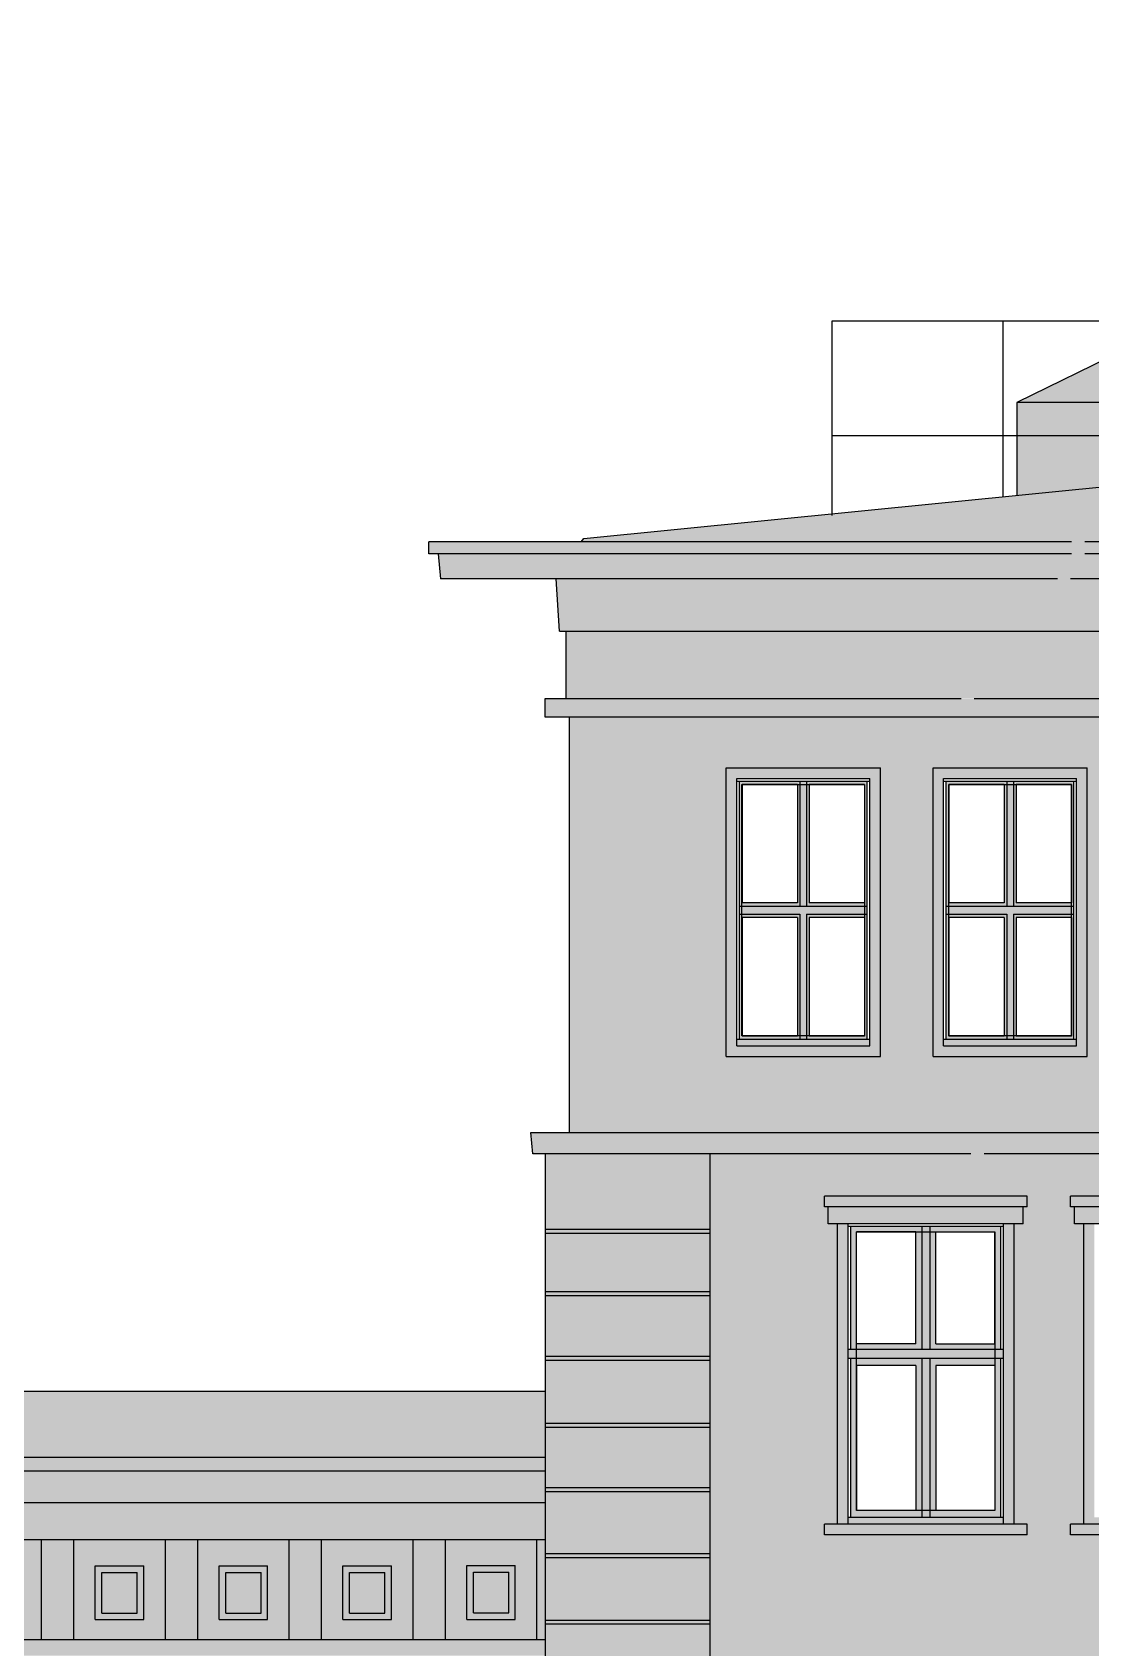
# Model space of a CAD drawing. Header units: metres. Extents: x 11 to 190, y 38 to 70.
# Drawn here: x 112.92 to 120.96, y 57.65 to 69.91 of the extents above; entities that cross this region are included whole.
import ezdxf

# ---------------------------------------------------------------- set-up
doc = ezdxf.new("R2010")
doc.units = ezdxf.units.M
doc.header["$LTSCALE"] = 0.01
doc.header["$XCLIPFRAME"] = 2
doc.linetypes.add('AUSGEZOGEN', pattern=[1000, 1000, 0])
for name, color, linetype in [('A_Fensterrahmen', 1, 'CONTINUOUS'), ('A_Glasbild', 7, 'CONTINUOUS'), ('A_Schraff_Dach', 17, 'CONTINUOUS'), ('A_Schraff_Fassade_OG', 41, 'CONTINUOUS'), ('A_Schraff_Fensterrahmen', 255, 'CONTINUOUS'), ('A_Schraff_Gewaende', 23, 'CONTINUOUS'), ('A_Schraff_Paneel', 14, 'CONTINUOUS'), ('A_Schraff_Sims', 17, 'CONTINUOUS'), ('A_Schraff_Sternwarte', 254, 'CONTINUOUS'), ('A_Schraff_Stuck', 23, 'CONTINUOUS'), ('A_Stuck_am_dach', 2, 'CONTINUOUS'), ('FASSADE', 7, 'AUSGEZOGEN'), ('FASSADE_STRUKTUR', 8, 'AUSGEZOGEN')]:
    doc.layers.add(name, color=color, linetype=linetype)
picture_1 = doc.add_image_def('image1.jpg', size_in_pixel=(60, 84))

msp = doc.modelspace()

# ---------------------------------------------------------------- hatches: boundary and pattern name
at = {"layer": 'A_Schraff_Dach'}
for points in [[(123.445, 66.702), (117.108, 66.07), (117.089, 66.045), (129.785, 66.045), (129.782, 66.05)], [(116.899, 65.764), (129.962, 65.764), (129.926, 65.366), (116.925, 65.366)], [(116.817, 58.747), (110.465, 58.747), (110.38, 58.468), (116.817, 58.468)]]:
    msp.add_hatch(color=256, dxfattribs=at).paths.add_polyline_path(points)
h = msp.add_hatch(color=11, dxfattribs=at)
h.paths.add_polyline_path([(130.842, 65.953), (130.804, 65.764), (116.02, 65.764), (116.003, 65.953)])
h.paths.add_polyline_path([(115.933, 66.045), (130.912, 66.045), (130.912, 65.953), (115.933, 65.953)])
h = msp.add_hatch(color=256, dxfattribs=at)
h.paths.add_polyline_path([(116.817, 59.594), (59.2, 59.594), (55.097, 59.594), (38.192, 59.594), (31.592, 59.092), (55.865, 59.092), (58.525, 59.092), (59.2, 59.092), (116.817, 59.092)])
h.paths.add_polyline_path([(85.073, 60.702), (82.265, 60.704), (82.265, 59.594), (85.073, 59.594)])
h.paths.add_polyline_path([(112.247, 61.37), (111.198, 61.376), (111.198, 59.594), (112.247, 59.594)])
h = msp.add_hatch(color=11, dxfattribs=at)
h.paths.add_polyline_path([(116.817, 59.092), (111.158, 59.092), (111.158, 58.989), (116.817, 58.989)])
h.paths.add_polyline_path([(116.817, 58.989), (111.108, 58.989), (111.07, 58.747), (116.817, 58.747)])
at = {"layer": 'A_Schraff_Fassade_OG'}
h = msp.add_hatch(color=256, dxfattribs=at)
h.paths.add_polyline_path([(117, 64.714), (129.955, 64.714), (129.955, 63.532), (128.685, 63.532), (128.685, 64.327), (127.515, 64.327), (127.515, 63.532), (127.115, 63.532), (127.115, 64.327), (125.945, 64.327), (125.945, 63.532), (125.545, 63.532), (125.545, 64.327), (124.375, 64.327), (124.375, 63.532), (124.07, 63.532), (124.07, 64.327), (122.9, 64.327), (122.9, 63.532), (122.5, 63.532), (122.5, 64.327), (121.33, 64.327), (121.33, 63.532), (120.93, 63.532), (120.93, 64.327), (119.76, 64.327), (119.76, 63.532), (119.36, 63.532), (119.36, 64.327), (118.19, 64.327), (118.19, 63.532), (117, 63.532)])
h.paths.add_polyline_path([(127.115, 63.532), (127.515, 63.532), (127.515, 62.137), (128.685, 62.137), (128.685, 63.532), (129.955, 63.532), (129.955, 61.56), (117, 61.56), (117, 63.532), (118.19, 63.532), (118.19, 62.137), (119.36, 62.137), (119.36, 63.532), (119.76, 63.532), (119.76, 62.137), (120.93, 62.137), (120.93, 63.532), (121.33, 63.532), (121.33, 62.137), (122.5, 62.137), (122.5, 63.532), (122.9, 63.532), (122.9, 62.137), (124.07, 62.137), (124.07, 63.532), (124.375, 63.532), (124.375, 62.137), (125.545, 62.137), (125.545, 63.532), (125.945, 63.532), (125.945, 62.137), (127.115, 62.137)])
h = msp.add_hatch(color=256, dxfattribs=at)
h.dxf.hatch_style = 1
h.paths.add_polyline_path([(124.375, 62.137), (125.545, 62.137), (125.545, 64.327), (124.375, 64.327)])
h.paths.add_polyline_path([(125.465, 62.217), (125.465, 64.247), (124.455, 64.247), (124.455, 62.217)], flags=16)
h.paths.add_polyline_path([(125.445, 62.267), (125.445, 64.227), (124.475, 64.227), (124.475, 62.267)], flags=0)
h.paths.add_polyline_path([(125.425, 62.292), (125.425, 64.202), (124.495, 64.202), (124.495, 62.292)], flags=0)
h.paths.add_polyline_path([(125.425, 62.292), (125.425, 63.192), (125.005, 63.192), (125.005, 62.292)], flags=0)
h.paths.add_polyline_path([(124.915, 62.292), (124.495, 62.292), (124.495, 63.192), (124.915, 63.192)], flags=0)
h.paths.add_polyline_path([(125.005, 63.302), (125.005, 64.202), (125.425, 64.202), (125.425, 63.302)], flags=0)
h.paths.add_polyline_path([(124.915, 63.302), (124.495, 63.302), (124.495, 64.202), (124.915, 64.202)], flags=0)
h.paths.add_polyline_path([(124.07, 62.137), (124.07, 64.327), (122.9, 64.327), (122.9, 62.137)])
h.paths.add_polyline_path([(123.99, 62.217), (123.99, 64.247), (122.98, 64.247), (122.98, 62.217)], flags=16)
h.paths.add_polyline_path([(123.97, 62.267), (123.97, 64.227), (123, 64.227), (123, 62.267)], flags=0)
h.paths.add_polyline_path([(123.95, 62.292), (123.95, 64.202), (123.02, 64.202), (123.02, 62.292)], flags=0)
h.paths.add_polyline_path([(123.95, 62.292), (123.95, 63.192), (123.53, 63.192), (123.53, 62.292)], flags=0)
h.paths.add_polyline_path([(123.44, 62.292), (123.02, 62.292), (123.02, 63.192), (123.44, 63.192)], flags=0)
h.paths.add_polyline_path([(123.95, 63.302), (123.53, 63.302), (123.53, 64.202), (123.95, 64.202)], flags=0)
h.paths.add_polyline_path([(123.44, 63.302), (123.02, 63.302), (123.02, 64.202), (123.44, 64.202)], flags=0)
h.paths.add_polyline_path([(121.33, 62.137), (122.5, 62.137), (122.5, 64.327), (121.33, 64.327)])
h.paths.add_polyline_path([(122.42, 62.217), (122.42, 64.247), (121.41, 64.247), (121.41, 62.217)], flags=16)
h.paths.add_polyline_path([(122.4, 62.267), (122.4, 64.227), (121.43, 64.227), (121.43, 62.267)], flags=0)
h.paths.add_polyline_path([(122.38, 62.292), (122.38, 64.202), (121.45, 64.202), (121.45, 62.292)], flags=0)
h.paths.add_polyline_path([(122.38, 62.292), (122.38, 63.192), (121.96, 63.192), (121.96, 62.292)], flags=0)
h.paths.add_polyline_path([(121.87, 62.292), (121.45, 62.292), (121.45, 63.192), (121.87, 63.192)], flags=0)
h.paths.add_polyline_path([(121.96, 63.302), (121.96, 64.202), (122.38, 64.202), (122.38, 63.302)], flags=0)
h.paths.add_polyline_path([(121.87, 63.302), (121.45, 63.302), (121.45, 64.202), (121.87, 64.202)], flags=0)
h.paths.add_polyline_path([(119.76, 62.137), (120.93, 62.137), (120.93, 64.327), (119.76, 64.327)])
h.paths.add_polyline_path([(120.85, 62.217), (120.85, 64.247), (119.84, 64.247), (119.84, 62.217)], flags=16)
h.paths.add_polyline_path([(120.83, 62.267), (120.83, 64.227), (119.86, 64.227), (119.86, 62.267)], flags=0)
h.paths.add_polyline_path([(120.81, 62.292), (120.81, 64.202), (119.88, 64.202), (119.88, 62.292)], flags=0)
h.paths.add_polyline_path([(120.81, 62.292), (120.81, 63.192), (120.39, 63.192), (120.39, 62.292)], flags=0)
h.paths.add_polyline_path([(120.3, 62.292), (119.88, 62.292), (119.88, 63.192), (120.3, 63.192)], flags=0)
h.paths.add_polyline_path([(120.81, 63.302), (120.39, 63.302), (120.39, 64.202), (120.81, 64.202)], flags=0)
h.paths.add_polyline_path([(120.3, 63.302), (119.88, 63.302), (119.88, 64.202), (120.3, 64.202)], flags=0)
h.paths.add_polyline_path([(118.19, 62.137), (119.36, 62.137), (119.36, 64.327), (118.19, 64.327)])
h.paths.add_polyline_path([(119.28, 62.217), (119.28, 64.247), (118.27, 64.247), (118.27, 62.217)], flags=16)
h.paths.add_polyline_path([(119.26, 62.267), (119.26, 64.227), (118.29, 64.227), (118.29, 62.267)], flags=0)
h.paths.add_polyline_path([(119.24, 62.292), (119.24, 64.202), (118.31, 64.202), (118.31, 62.292)], flags=0)
h.paths.add_polyline_path([(119.24, 62.292), (119.24, 63.192), (118.82, 63.192), (118.82, 62.292)], flags=0)
h.paths.add_polyline_path([(118.73, 62.292), (118.31, 62.292), (118.31, 63.192), (118.73, 63.192)], flags=0)
h.paths.add_polyline_path([(118.82, 63.302), (118.82, 64.202), (119.24, 64.202), (119.24, 63.302)], flags=0)
h.paths.add_polyline_path([(118.73, 63.302), (118.31, 63.302), (118.31, 64.202), (118.73, 64.202)], flags=0)
h = msp.add_hatch(color=256, dxfattribs=at)
h.paths.add_polyline_path([(128.815, 61.399), (118.067, 61.398), (118.067, 59.594), (119.035, 59.594), (119.035, 60.865), (118.965, 60.865), (118.965, 60.995), (118.935, 60.995), (118.935, 61.075), (120.475, 61.075), (120.475, 60.995), (120.445, 60.995), (120.445, 60.865), (120.375, 60.865), (120.375, 59.594), (120.904, 59.594), (120.904, 60.865), (120.834, 60.865), (120.834, 60.995), (120.804, 60.995), (120.804, 61.075), (122.344, 61.075), (122.344, 60.995), (122.314, 60.995), (122.314, 60.865), (122.244, 60.865), (122.244, 59.594), (122.775, 59.594), (122.775, 60.865), (122.705, 60.865), (122.705, 60.995), (122.675, 60.995), (122.675, 61.075), (124.215, 61.075), (124.215, 60.995), (124.185, 60.995), (124.185, 60.865), (124.115, 60.865), (124.115, 59.594), (124.645, 59.594), (124.645, 60.865), (124.575, 60.865), (124.575, 60.995), (124.545, 60.995), (124.545, 61.075), (126.085, 61.075), (126.085, 60.995), (126.055, 60.995), (126.055, 60.865), (125.985, 60.865), (125.985, 59.594), (126.515, 59.594), (126.515, 60.865), (126.445, 60.865), (126.445, 60.995), (126.415, 60.995), (126.415, 61.075), (127.955, 61.075), (127.955, 60.995), (127.925, 60.995), (127.925, 60.865), (127.855, 60.865), (127.855, 59.594), (128.815, 59.594)])
h.paths.add_polyline_path([(128.815, 59.594), (127.855, 59.594), (127.855, 58.585), (127.955, 58.585), (127.955, 58.505), (126.415, 58.505), (126.415, 58.585), (126.515, 58.585), (126.515, 59.594), (125.985, 59.594), (125.985, 58.585), (126.085, 58.585), (126.085, 58.505), (124.545, 58.505), (124.545, 58.585), (124.645, 58.585), (124.645, 59.594), (124.115, 59.594), (124.115, 58.585), (124.215, 58.585), (124.215, 58.505), (122.675, 58.505), (122.675, 58.585), (122.775, 58.585), (122.775, 59.594), (122.244, 59.594), (122.244, 58.585), (122.344, 58.585), (122.344, 58.505), (120.804, 58.505), (120.804, 58.585), (120.904, 58.585), (120.904, 59.594), (120.375, 59.594), (120.375, 58.585), (120.475, 58.585), (120.475, 58.505), (118.935, 58.505), (118.935, 58.585), (119.035, 58.585), (119.035, 59.594), (118.067, 59.594), (118.067, 56.185), (119.038, 56.185), (119.038, 57.284), (118.968, 57.284), (118.968, 57.414), (118.938, 57.414), (118.938, 57.494), (120.478, 57.494), (120.478, 57.414), (120.448, 57.414), (120.448, 57.284), (120.378, 57.284), (120.378, 56.185), (120.908, 56.185), (120.908, 57.284), (120.838, 57.284), (120.838, 57.414), (120.808, 57.414), (120.808, 57.494), (122.348, 57.494), (122.348, 57.414), (122.318, 57.414), (122.318, 57.284), (122.248, 57.284), (122.248, 56.185), (122.779, 56.185), (122.779, 57.284), (122.709, 57.284), (122.709, 57.414), (122.679, 57.414), (122.679, 57.494), (124.219, 57.494), (124.219, 57.414), (124.189, 57.414), (124.189, 57.284), (124.119, 57.284), (124.119, 56.185), (124.649, 56.185), (124.649, 57.284), (124.579, 57.284), (124.579, 57.414), (124.549, 57.414), (124.549, 57.494), (126.089, 57.494), (126.089, 57.414), (126.059, 57.414), (126.059, 57.284), (125.989, 57.284), (125.989, 56.185), (126.585, 56.185), (126.585, 57.284), (126.515, 57.284), (126.515, 57.414), (126.485, 57.414), (126.485, 57.494), (128.025, 57.494), (128.025, 57.414), (127.995, 57.414), (127.995, 57.284), (127.925, 57.284), (127.925, 56.185), (128.815, 56.185)])
h.paths.add_polyline_path([(128.815, 56.185), (127.925, 56.185), (127.925, 55.004), (128.025, 55.004), (128.025, 54.924), (126.485, 54.924), (126.485, 55.004), (126.585, 55.004), (126.585, 56.185), (125.989, 56.185), (125.989, 55.004), (126.089, 55.004), (126.089, 54.924), (124.549, 54.924), (124.549, 55.004), (124.649, 55.004), (124.649, 56.185), (124.119, 56.185), (124.119, 55.004), (124.219, 55.004), (124.219, 54.924), (122.679, 54.924), (122.679, 55.004), (122.779, 55.004), (122.779, 56.185), (122.248, 56.185), (122.248, 55.004), (122.348, 55.004), (122.348, 54.924), (120.808, 54.924), (120.808, 55.004), (120.908, 55.004), (120.908, 56.185), (120.378, 56.185), (120.378, 55.004), (120.478, 55.004), (120.478, 54.924), (118.938, 54.924), (118.938, 55.004), (119.038, 55.004), (119.038, 56.185), (118.067, 56.185), (118.067, 52.565), (119.037, 52.565), (119.037, 53.698), (118.967, 53.698), (118.967, 53.828), (118.937, 53.828), (118.937, 53.908), (120.477, 53.908), (120.477, 53.828), (120.447, 53.828), (120.447, 53.698), (120.377, 53.698), (120.377, 52.565), (120.907, 52.565), (120.907, 53.698), (120.837, 53.698), (120.837, 53.828), (120.807, 53.828), (120.807, 53.908), (122.347, 53.908), (122.347, 53.828), (122.317, 53.828), (122.317, 53.698), (122.247, 53.698), (122.247, 52.565), (122.778, 52.565), (122.778, 53.698), (122.708, 53.698), (122.708, 53.828), (122.678, 53.828), (122.678, 53.908), (124.218, 53.908), (124.218, 53.828), (124.188, 53.828), (124.188, 53.698), (124.118, 53.698), (124.118, 52.565), (124.648, 52.565), (124.648, 53.698), (124.578, 53.698), (124.578, 53.828), (124.548, 53.828), (124.548, 53.908), (126.088, 53.908), (126.088, 53.828), (126.058, 53.828), (126.058, 53.698), (125.988, 53.698), (125.988, 52.565), (126.517, 52.565), (126.517, 53.698), (126.447, 53.698), (126.447, 53.828), (126.417, 53.828), (126.417, 53.908), (127.957, 53.908), (127.957, 53.828), (127.927, 53.828), (127.927, 53.698), (127.857, 53.698), (127.857, 52.565), (128.815, 52.565)])
h.paths.add_polyline_path([(128.815, 52.565), (127.857, 52.565), (127.857, 51.418), (127.957, 51.418), (127.957, 51.338), (126.417, 51.338), (126.417, 51.418), (126.517, 51.418), (126.517, 52.565), (125.988, 52.565), (125.988, 51.418), (126.088, 51.418), (126.088, 51.338), (124.548, 51.338), (124.548, 51.418), (124.648, 51.418), (124.648, 52.565), (124.118, 52.565), (124.118, 51.418), (124.218, 51.418), (124.218, 51.338), (122.678, 51.338), (122.678, 51.418), (122.778, 51.418), (122.778, 52.565), (122.247, 52.565), (122.247, 51.418), (122.347, 51.418), (122.347, 51.338), (120.807, 51.338), (120.807, 51.418), (120.907, 51.418), (120.907, 52.565), (120.377, 52.565), (120.377, 51.418), (120.477, 51.418), (120.477, 51.338), (118.937, 51.338), (118.937, 51.418), (119.037, 51.418), (119.037, 52.565), (118.067, 52.565), (118.067, 49.316), (119.071, 49.316), (119.071, 50.068), (119.001, 50.068), (119.001, 50.198), (118.971, 50.198), (118.971, 50.278), (120.511, 50.278), (120.511, 50.198), (120.481, 50.198), (120.481, 50.068), (120.411, 50.068), (120.411, 49.316), (120.934, 49.316), (120.934, 50.068), (120.864, 50.068), (120.864, 50.198), (120.834, 50.198), (120.834, 50.278), (122.374, 50.278), (122.374, 50.198), (122.344, 50.198), (122.344, 50.068), (122.274, 50.068), (122.274, 49.316), (122.842, 49.316), (122.842, 50.068), (122.772, 50.068), (122.772, 50.198), (122.742, 50.198), (122.742, 50.278), (124.282, 50.278), (124.282, 50.198), (124.252, 50.198), (124.252, 50.068), (124.182, 50.068), (124.182, 49.316), (124.731, 49.316), (124.731, 50.068), (124.661, 50.068), (124.661, 50.198), (124.631, 50.198), (124.631, 50.278), (126.171, 50.278), (126.171, 50.198), (126.141, 50.198), (126.141, 50.068), (126.071, 50.068), (126.071, 49.316), (126.596, 49.316), (126.596, 50.072), (126.526, 50.072), (126.526, 50.202), (126.496, 50.202), (126.496, 50.282), (128.036, 50.282), (128.036, 50.202), (128.006, 50.202), (128.006, 50.072), (127.936, 50.072), (127.936, 49.316), (128.815, 49.316)])
h.paths.add_polyline_path([(128.815, 49.316), (127.936, 49.316), (127.936, 47.792), (128.036, 47.792), (128.036, 47.712), (126.496, 47.712), (126.496, 47.792), (126.596, 47.792), (126.596, 49.316), (126.071, 49.316), (126.071, 47.788), (126.171, 47.788), (126.171, 47.708), (124.631, 47.708), (124.631, 47.788), (124.731, 47.788), (124.731, 49.316), (124.182, 49.316), (124.182, 47.788), (124.282, 47.788), (124.282, 47.708), (122.742, 47.708), (122.742, 47.788), (122.842, 47.788), (122.842, 49.316), (122.274, 49.316), (122.274, 47.788), (122.374, 47.788), (122.374, 47.708), (120.834, 47.708), (120.834, 47.788), (120.934, 47.788), (120.934, 49.316), (120.411, 49.316), (120.411, 47.788), (120.511, 47.788), (120.511, 47.708), (118.971, 47.708), (118.971, 47.788), (119.071, 47.788), (119.071, 49.316), (118.067, 49.316), (118.067, 47.058), (128.815, 47.058)])
at = {"layer": 'A_Schraff_Fensterrahmen'}
h = msp.add_hatch(color=256, dxfattribs=at)
h.paths.add_polyline_path([(118.8, 64.227), (119.26, 64.227), (119.26, 63.277), (118.8, 63.277)])
h.paths.add_polyline_path([(119.24, 64.202), (118.82, 64.202), (118.82, 63.302), (119.24, 63.302)], flags=16)
h.paths.add_polyline_path([(118.29, 64.227), (118.75, 64.227), (118.75, 63.277), (118.29, 63.277)])
h.paths.add_polyline_path([(118.73, 64.202), (118.31, 64.202), (118.31, 63.302), (118.73, 63.302)], flags=16)
h.paths.add_polyline_path([(118.8, 63.217), (119.26, 63.217), (119.26, 62.267), (118.8, 62.267)], flags=16)
h.paths.add_polyline_path([(118.82, 63.192), (118.82, 62.292), (119.24, 62.292), (119.24, 63.192)], flags=0)
h.paths.add_polyline_path([(118.29, 63.217), (118.75, 63.217), (118.75, 62.267), (118.29, 62.267)], flags=16)
h.paths.add_polyline_path([(118.73, 63.192), (118.31, 63.192), (118.31, 62.292), (118.73, 62.292)], flags=0)
h.paths.add_polyline_path([(118.29, 63.277), (119.26, 63.277), (119.26, 63.217), (118.8, 63.217), (118.8, 62.267), (118.75, 62.267), (118.75, 63.217), (118.29, 63.217)])
h.paths.add_polyline_path([(118.75, 64.227), (118.8, 64.227), (118.8, 63.277), (118.75, 63.277)])
h.paths.add_polyline_path([(118.27, 62.267), (119.28, 62.267), (119.28, 62.217), (118.27, 62.217)])
h = msp.add_hatch(color=256, dxfattribs=at)
h.paths.add_polyline_path([(120.37, 64.227), (120.83, 64.227), (120.83, 63.277), (120.37, 63.277)])
h.paths.add_polyline_path([(120.81, 64.202), (120.39, 64.202), (120.39, 63.302), (120.81, 63.302)], flags=16)
h.paths.add_polyline_path([(119.86, 64.227), (120.32, 64.227), (120.32, 63.277), (119.86, 63.277)])
h.paths.add_polyline_path([(120.3, 64.202), (119.88, 64.202), (119.88, 63.302), (120.3, 63.302)], flags=16)
h.paths.add_polyline_path([(120.37, 63.217), (120.83, 63.217), (120.83, 62.267), (120.37, 62.267)], flags=16)
h.paths.add_polyline_path([(120.39, 63.192), (120.39, 62.292), (120.81, 62.292), (120.81, 63.192)], flags=0)
h.paths.add_polyline_path([(119.86, 63.217), (120.32, 63.217), (120.32, 62.267), (119.86, 62.267)], flags=16)
h.paths.add_polyline_path([(120.3, 63.192), (119.88, 63.192), (119.88, 62.292), (120.3, 62.292)], flags=0)
h.paths.add_polyline_path([(119.86, 63.277), (120.83, 63.277), (120.83, 63.217), (120.37, 63.217), (120.37, 62.267), (120.32, 62.267), (120.32, 63.217), (119.86, 63.217)])
h.paths.add_polyline_path([(120.32, 64.227), (120.37, 64.227), (120.37, 63.277), (120.32, 63.277)])
h.paths.add_polyline_path([(119.84, 62.267), (120.85, 62.267), (120.85, 62.217), (119.84, 62.217)])
h = msp.add_hatch(color=256, dxfattribs=at)
h.paths.add_polyline_path([(120.37, 64.227), (120.83, 64.227), (120.83, 63.277), (120.37, 63.277)])
h.paths.add_polyline_path([(120.81, 64.202), (120.39, 64.202), (120.39, 63.302), (120.81, 63.302)], flags=16)
h.paths.add_polyline_path([(119.86, 64.227), (120.32, 64.227), (120.32, 63.277), (119.86, 63.277)])
h.paths.add_polyline_path([(120.3, 64.202), (119.88, 64.202), (119.88, 63.302), (120.3, 63.302)], flags=16)
h.paths.add_polyline_path([(120.37, 63.217), (120.83, 63.217), (120.83, 62.267), (120.37, 62.267)], flags=16)
h.paths.add_polyline_path([(120.39, 63.192), (120.39, 62.292), (120.81, 62.292), (120.81, 63.192)], flags=0)
h.paths.add_polyline_path([(119.86, 63.217), (120.32, 63.217), (120.32, 62.267), (119.86, 62.267)], flags=16)
h.paths.add_polyline_path([(120.3, 63.192), (119.88, 63.192), (119.88, 62.292), (120.3, 62.292)], flags=0)
h.paths.add_polyline_path([(119.86, 63.277), (120.83, 63.277), (120.83, 63.217), (120.37, 63.217), (120.37, 62.267), (120.32, 62.267), (120.32, 63.217), (119.86, 63.217)])
h.paths.add_polyline_path([(120.32, 64.227), (120.37, 64.227), (120.37, 63.277), (120.32, 63.277)])
h.paths.add_polyline_path([(119.84, 62.267), (120.85, 62.267), (120.85, 62.217), (119.84, 62.217)])
h = msp.add_hatch(color=256, dxfattribs=at)
h.paths.add_polyline_path([(119.675, 60.845), (119.135, 60.845), (119.135, 59.913), (119.675, 59.913)])
h.paths.add_polyline_path([(119.63, 60.804), (119.63, 59.954), (119.18, 59.954), (119.18, 60.804)], flags=16)
h.paths.add_polyline_path([(120.275, 60.845), (119.735, 60.845), (119.735, 59.913), (120.275, 59.913)])
h.paths.add_polyline_path([(119.78, 60.804), (120.23, 60.804), (120.23, 59.954), (119.78, 59.954)], flags=16)
h.paths.add_polyline_path([(119.735, 60.845), (119.675, 60.845), (119.675, 59.913), (119.735, 59.913)])
h.paths.add_polyline_path([(119.675, 59.843), (119.135, 59.843), (119.135, 58.637), (119.675, 58.637)])
h.paths.add_polyline_path([(119.63, 59.79), (119.63, 58.69), (119.18, 58.69), (119.18, 59.79)], flags=16)
h.paths.add_polyline_path([(120.275, 59.843), (119.735, 59.843), (119.735, 58.637), (120.275, 58.637)])
h.paths.add_polyline_path([(120.23, 59.79), (120.23, 58.69), (119.78, 58.69), (119.78, 59.79)], flags=16)
h.paths.add_polyline_path([(119.735, 59.843), (119.675, 59.843), (119.675, 58.637), (119.735, 58.637)])
h.paths.add_polyline_path([(120.295, 59.88), (119.115, 59.88), (119.115, 59.843), (120.295, 59.843)])
h.paths.add_polyline_path([(120.295, 59.913), (119.115, 59.913), (119.115, 59.88), (120.295, 59.88)])
h.paths.add_polyline_path([(120.295, 58.637), (119.115, 58.637), (119.115, 58.585), (120.295, 58.585)])
at = {"layer": 'A_Schraff_Gewaende'}
h = msp.add_hatch(color=256, dxfattribs=at)
h.dxf.hatch_style = 1
h.paths.add_polyline_path([(120.475, 61.075), (118.935, 61.075), (118.935, 60.995), (120.475, 60.995)])
h.paths.add_polyline_path([(120.445, 60.995), (118.965, 60.995), (118.965, 60.865), (120.445, 60.865)])
h.paths.add_polyline_path([(119.115, 60.865), (119.035, 60.865), (119.035, 58.585), (119.115, 58.585)])
h.paths.add_polyline_path([(120.375, 60.865), (120.295, 60.865), (120.295, 58.585), (120.375, 58.585)])
h.paths.add_polyline_path([(120.295, 58.637), (119.115, 58.637), (119.115, 58.585), (120.295, 58.585)])
h.paths.add_polyline_path([(120.475, 58.585), (118.935, 58.585), (118.935, 58.505), (120.475, 58.505)])
h = msp.add_hatch(color=256, dxfattribs=at)
h.dxf.hatch_style = 1
h.paths.add_polyline_path([(122.344, 61.075), (120.804, 61.075), (120.804, 60.995), (122.344, 60.995)])
h.paths.add_polyline_path([(122.314, 60.995), (120.834, 60.995), (120.834, 60.865), (122.314, 60.865)])
h.paths.add_polyline_path([(120.984, 60.865), (120.904, 60.865), (120.904, 58.585), (120.984, 58.585)])
h.paths.add_polyline_path([(122.244, 60.865), (122.164, 60.865), (122.164, 58.585), (122.244, 58.585)])
h.paths.add_polyline_path([(122.164, 58.637), (120.984, 58.637), (120.984, 58.585), (122.164, 58.585)])
h.paths.add_polyline_path([(122.344, 58.585), (120.804, 58.585), (120.804, 58.505), (122.344, 58.505)])
at = {"layer": 'A_Schraff_Paneel'}
h = msp.add_hatch(color=256, dxfattribs=at)
h.paths.add_polyline_path([(128.815, 61.399), (128.815, 47.058), (130.072, 47.058), (130.071, 61.399)])
h.paths.add_polyline_path([(116.817, 61.393), (116.817, 47.058), (118.067, 47.058), (118.066, 61.398)])
at = {"layer": 'A_Schraff_Sims'}
h = msp.add_hatch(color=256, dxfattribs=at)
h.paths.add_polyline_path([(116.814, 64.851), (130.073, 64.851), (130.073, 64.713), (116.814, 64.713)])
h.paths.add_polyline_path([(116.706, 61.559), (130.173, 61.559), (130.147, 61.398), (116.723, 61.397)])
h = msp.add_hatch(color=256, dxfattribs=at)
h.paths.add_polyline_path([(116.817, 57.707), (31.233, 57.707), (31.233, 57.588), (116.817, 57.588)])
h.paths.add_polyline_path([(55.246, 43.35), (55.257, 43.434), (55.117, 43.484), (31.28, 43.484), (31.14, 43.434), (31.151, 43.35)])
at = {"layer": 'A_Schraff_Sternwarte'}
h = msp.add_hatch(color=252, dxfattribs=at)
h.paths.add_polyline_path([(123.012, 69.912), (122.094, 68.875), (121.343, 68.875)])
h.paths.add_polyline_path([(121.343, 68.875), (122.098, 68.875), (122.098, 67.719), (121.343, 67.719)])
h.paths.add_polyline_path([(121.343, 67.719), (122.098, 67.719), (122.098, 67.497), (121.343, 67.497)])
h.paths.add_polyline_path([(124.28, 69.912), (125.929, 68.875), (125.432, 68.875)])
h.paths.add_polyline_path([(125.442, 68.866), (125.432, 68.875), (125.929, 68.875), (125.929, 67.719), (125.442, 67.719)])
h.paths.add_polyline_path([(125.442, 67.719), (125.929, 67.719), (125.929, 67.497), (125.442, 67.497)])
h.paths.add_polyline_path([(123.445, 66.702), (120.395, 66.398), (120.395, 66.849), (125.565, 66.849), (125.565, 66.484)])
for color, points in [(256, [(125.565, 67.102), (125.161, 67.497), (121.204, 67.497), (120.395, 67.102)]), (251, [(120.395, 67.102), (125.565, 67.102), (125.565, 66.849), (120.395, 66.849)])]:
    msp.add_hatch(color=color, dxfattribs=at).paths.add_polyline_path(points)
at = {"layer": 'A_Schraff_Stuck'}
for points in [[(116.972, 65.366), (116.972, 64.852), (129.9, 64.852), (129.9, 65.366)], [(31.402, 58.468), (31.402, 57.707), (116.817, 57.707), (116.817, 58.468)]]:
    msp.add_hatch(color=256, dxfattribs=at).paths.add_polyline_path(points)

# ---------------------------------------------------------------- linework, layer by layer
at = {"layer": 'A_Fensterrahmen'}
for p, q in [((118.27, 64.227), (119.28, 64.227)), ((118.27, 64.227), (119.28, 64.227)), ((118.29, 62.267), (118.29, 64.227)), ((118.29, 62.267), (118.29, 64.227)), ((118.31, 64.202), (118.31, 63.302)), ((118.73, 64.202), (118.31, 64.202)), ((118.73, 64.202), (118.31, 64.202)), ((118.31, 64.202), (118.31, 63.302)), ((118.73, 64.202), (118.73, 63.302)), ((118.73, 64.202), (118.73, 63.302)), ((118.75, 64.227), (118.75, 63.277)), ((118.75, 64.227), (118.75, 63.277)), ((118.8, 64.227), (118.8, 63.277)), ((118.8, 64.227), (118.8, 63.277)), ((118.82, 64.202), (118.82, 63.302)), ((119.24, 64.202), (118.82, 64.202)), ((119.24, 64.202), (118.82, 64.202)), ((118.82, 64.202), (118.82, 63.302)), ((119.24, 64.202), (119.24, 63.302)), ((119.24, 64.202), (119.24, 63.302)), ((119.26, 62.267), (119.26, 64.227)), ((119.26, 62.267), (119.26, 64.227)), ((119.84, 64.227), (120.85, 64.227)), ((119.84, 64.227), (120.85, 64.227)), ((119.86, 62.267), (119.86, 64.227)), ((119.86, 62.267), (119.86, 64.227)), ((119.88, 64.202), (119.88, 63.302)), ((120.3, 64.202), (119.88, 64.202)), ((120.3, 64.202), (119.88, 64.202)), ((119.88, 64.202), (119.88, 63.302)), ((120.3, 64.202), (120.3, 63.302)), ((120.3, 64.202), (120.3, 63.302)), ((120.32, 64.227), (120.32, 63.277)), ((120.32, 64.227), (120.32, 63.277)), ((120.37, 64.227), (120.37, 63.277)), ((120.37, 64.227), (120.37, 63.277)), ((120.39, 64.202), (120.39, 63.302)), ((120.81, 64.202), (120.39, 64.202)), ((120.81, 64.202), (120.39, 64.202)), ((120.39, 64.202), (120.39, 63.302)), ((120.81, 64.202), (120.81, 63.302)), ((120.81, 64.202), (120.81, 63.302)), ((120.83, 62.267), (120.83, 64.227)), ((120.83, 62.267), (120.83, 64.227)), ((118.73, 63.302), (118.31, 63.302)), ((118.73, 63.302), (118.31, 63.302)), ((119.24, 63.302), (118.82, 63.302)), ((119.24, 63.302), (118.82, 63.302)), ((120.3, 63.302), (119.88, 63.302)), ((120.3, 63.302), (119.88, 63.302)), ((120.81, 63.302), (120.39, 63.302)), ((120.81, 63.302), (120.39, 63.302)), ((118.29, 63.277), (119.26, 63.277)), ((118.29, 63.277), (119.26, 63.277)), ((118.29, 63.217), (118.75, 63.217)), ((118.29, 63.217), (118.75, 63.217)), ((118.73, 63.192), (118.31, 63.192)), ((118.31, 63.192), (118.31, 62.292)), ((118.31, 63.192), (118.31, 62.292)), ((118.73, 63.192), (118.31, 63.192)), ((118.73, 63.192), (118.73, 62.292)), ((118.73, 63.192), (118.73, 62.292)), ((118.75, 63.217), (118.75, 62.267)), ((118.75, 63.217), (118.75, 62.267)), ((118.8, 63.217), (119.26, 63.217)), ((118.8, 63.217), (118.8, 62.267)), ((118.8, 63.217), (118.8, 62.267)), ((118.8, 63.217), (119.26, 63.217)), ((119.24, 63.192), (118.82, 63.192)), ((118.82, 63.192), (118.82, 62.292)), ((118.82, 63.192), (118.82, 62.292)), ((119.24, 63.192), (118.82, 63.192)), ((119.24, 63.192), (119.24, 62.292)), ((119.24, 63.192), (119.24, 62.292)), ((119.86, 63.277), (120.83, 63.277)), ((119.86, 63.277), (120.83, 63.277)), ((119.86, 63.217), (120.32, 63.217)), ((119.86, 63.217), (120.32, 63.217)), ((120.3, 63.192), (119.88, 63.192)), ((119.88, 63.192), (119.88, 62.292)), ((119.88, 63.192), (119.88, 62.292)), ((120.3, 63.192), (119.88, 63.192)), ((120.3, 63.192), (120.3, 62.292)), ((120.3, 63.192), (120.3, 62.292)), ((120.32, 63.217), (120.32, 62.267)), ((120.32, 63.217), (120.32, 62.267)), ((120.37, 63.217), (120.83, 63.217)), ((120.37, 63.217), (120.37, 62.267)), ((120.37, 63.217), (120.37, 62.267)), ((120.37, 63.217), (120.83, 63.217)), ((120.81, 63.192), (120.39, 63.192)), ((120.39, 63.192), (120.39, 62.292)), ((120.39, 63.192), (120.39, 62.292)), ((120.81, 63.192), (120.39, 63.192)), ((120.81, 63.192), (120.81, 62.292)), ((120.81, 63.192), (120.81, 62.292)), ((118.27, 62.267), (119.28, 62.267)), ((118.27, 62.267), (119.28, 62.267)), ((118.73, 62.292), (118.31, 62.292)), ((118.73, 62.292), (118.31, 62.292)), ((119.24, 62.292), (118.82, 62.292)), ((119.24, 62.292), (118.82, 62.292)), ((119.84, 62.267), (120.85, 62.267)), ((119.84, 62.267), (120.85, 62.267)), ((120.3, 62.292), (119.88, 62.292)), ((120.3, 62.292), (119.88, 62.292)), ((120.81, 62.292), (120.39, 62.292)), ((120.81, 62.292), (120.39, 62.292)), ((120.295, 60.845), (119.115, 60.845)), ((119.135, 59.913), (119.135, 60.845)), ((119.675, 60.845), (119.675, 59.913)), ((119.735, 60.845), (119.735, 59.913)), ((120.275, 59.913), (120.275, 60.845)), ((119.63, 60.804), (119.18, 60.804)), ((119.18, 59.954), (119.18, 60.804)), ((119.63, 59.954), (119.63, 60.804)), ((119.78, 59.954), (119.78, 60.804)), ((119.78, 60.804), (120.23, 60.804)), ((120.23, 59.954), (120.23, 60.804)), ((120.295, 59.913), (119.115, 59.913)), ((119.63, 59.954), (119.18, 59.954)), ((119.78, 59.954), (120.23, 59.954)), ((120.295, 59.843), (119.115, 59.843)), ((119.135, 58.637), (119.135, 59.843)), ((119.18, 59.79), (119.18, 58.69)), ((119.63, 59.79), (119.18, 59.79)), ((119.63, 59.79), (119.63, 58.69)), ((119.675, 59.843), (119.675, 58.637)), ((119.735, 59.843), (119.735, 58.637)), ((119.78, 59.79), (119.78, 58.69)), ((120.23, 59.79), (119.78, 59.79)), ((120.23, 59.79), (120.23, 58.69)), ((120.275, 58.637), (120.275, 59.843)), ((120.295, 58.637), (119.115, 58.637)), ((119.63, 58.69), (119.18, 58.69)), ((120.23, 58.69), (119.78, 58.69))]:
    msp.add_line(p, q, dxfattribs=at)
at = {"layer": 'A_Stuck_am_dach'}
for p, q in [((112.991, 58.468), (112.991, 57.707)), ((113.236, 58.468), (113.236, 57.707)), ((113.931, 58.468), (113.931, 57.707)), ((114.176, 58.468), (114.176, 57.707)), ((114.871, 58.468), (114.871, 57.707)), ((115.116, 58.468), (115.116, 57.707)), ((115.811, 58.468), (115.811, 57.707)), ((116.056, 58.468), (116.056, 57.707)), ((116.751, 58.47), (116.751, 57.709)), ((113.401, 57.861), (113.401, 58.27)), ((113.401, 58.27), (113.769, 58.27)), ((113.769, 57.861), (113.769, 58.27)), ((114.341, 57.861), (114.341, 58.27)), ((114.341, 58.27), (114.709, 58.27)), ((114.709, 57.861), (114.709, 58.27)), ((115.281, 58.27), (115.649, 58.27)), ((115.281, 57.861), (115.281, 58.27)), ((115.649, 57.861), (115.649, 58.27)), ((116.221, 57.863), (116.221, 58.272)), ((116.221, 58.272), (116.589, 58.272)), ((116.589, 57.863), (116.589, 58.272)), ((113.451, 57.911), (113.451, 58.22)), ((113.451, 58.22), (113.719, 58.22)), ((113.719, 57.911), (113.719, 58.22)), ((114.391, 57.911), (114.391, 58.22)), ((114.391, 58.22), (114.659, 58.22)), ((114.659, 57.911), (114.659, 58.22)), ((115.331, 58.22), (115.599, 58.22)), ((115.331, 57.911), (115.331, 58.22)), ((115.599, 57.911), (115.599, 58.22)), ((116.271, 57.913), (116.271, 58.222)), ((116.271, 58.222), (116.539, 58.222)), ((116.539, 57.913), (116.539, 58.222)), ((113.451, 57.911), (113.719, 57.911)), ((114.391, 57.911), (114.659, 57.911)), ((115.331, 57.911), (115.599, 57.911)), ((116.271, 57.913), (116.539, 57.913)), ((113.401, 57.861), (113.769, 57.861)), ((114.341, 57.861), (114.709, 57.861)), ((115.281, 57.861), (115.649, 57.861)), ((116.221, 57.863), (116.589, 57.863))]:
    msp.add_line(p, q, dxfattribs=at)
at = {"layer": 'FASSADE'}
for p, q in [((118.991, 67.719), (118.991, 66.244)), ((128.178, 67.719), (118.991, 67.719)), ((120.289, 67.719), (120.289, 66.388)), ((121.204, 67.497), (120.395, 67.102)), ((120.395, 67.102), (120.395, 66.398)), ((125.565, 67.102), (120.395, 67.102)), ((126.678, 66.849), (118.991, 66.849)), ((117.108, 66.07), (123.445, 66.702)), ((115.933, 65.953), (115.933, 66.045)), ((130.912, 66.045), (115.933, 66.045)), ((117.089, 66.045), (117.108, 66.07)), ((130.912, 65.953), (115.933, 65.953)), ((116.003, 65.953), (116.02, 65.764)), ((130.804, 65.764), (116.02, 65.764)), ((116.925, 65.366), (116.899, 65.764)), ((116.925, 65.366), (129.926, 65.366)), ((116.972, 65.366), (116.972, 64.853)), ((116.814, 64.852), (116.814, 64.714)), ((130.073, 64.852), (116.814, 64.852)), ((116.814, 64.714), (130.073, 64.714)), ((117, 61.56), (117, 64.714)), ((118.19, 62.137), (118.19, 64.327)), ((118.19, 64.327), (119.36, 64.327)), ((118.19, 64.327), (119.36, 64.327)), ((118.19, 62.137), (118.19, 64.327)), ((119.36, 62.137), (119.36, 64.327)), ((119.36, 62.137), (119.36, 64.327)), ((119.76, 62.137), (119.76, 64.327)), ((119.76, 64.327), (120.93, 64.327)), ((119.76, 64.327), (120.93, 64.327)), ((119.76, 62.137), (119.76, 64.327)), ((120.93, 62.137), (120.93, 64.327)), ((120.93, 62.137), (120.93, 64.327)), ((118.27, 62.217), (118.27, 64.247)), ((118.27, 64.247), (119.28, 64.247)), ((118.27, 64.247), (119.28, 64.247)), ((118.27, 62.217), (118.27, 64.247)), ((119.28, 62.217), (119.28, 64.247)), ((119.28, 62.217), (119.28, 64.247)), ((119.84, 62.217), (119.84, 64.247)), ((119.84, 64.247), (120.85, 64.247)), ((119.84, 64.247), (120.85, 64.247)), ((119.84, 62.217), (119.84, 64.247)), ((120.85, 62.217), (120.85, 64.247)), ((120.85, 62.217), (120.85, 64.247)), ((118.27, 62.217), (119.28, 62.217)), ((118.27, 62.217), (119.28, 62.217)), ((119.84, 62.217), (120.85, 62.217)), ((119.84, 62.217), (120.85, 62.217)), ((118.19, 62.137), (119.36, 62.137)), ((118.19, 62.137), (119.36, 62.137)), ((119.76, 62.137), (120.93, 62.137)), ((119.76, 62.137), (120.93, 62.137)), ((116.723, 61.398), (116.706, 61.56)), ((116.706, 61.56), (130.173, 61.56)), ((130.147, 61.399), (116.723, 61.398)), ((116.817, 47.06), (116.817, 61.402)), ((116.817, 47.058), (116.817, 61.398)), ((116.817, 47.06), (116.817, 61.397)), ((116.817, 47.06), (116.817, 61.393)), ((120.475, 61.075), (118.935, 61.075)), ((118.935, 60.995), (118.935, 61.075)), ((120.475, 60.995), (118.935, 60.995)), ((118.965, 60.865), (118.965, 60.995)), ((120.445, 60.865), (120.445, 60.995)), ((120.475, 60.995), (120.475, 61.075)), ((122.344, 61.075), (120.804, 61.075)), ((120.804, 60.995), (120.804, 61.075)), ((122.344, 60.995), (120.804, 60.995)), ((120.834, 60.865), (120.834, 60.995)), ((120.445, 60.865), (118.965, 60.865)), ((119.035, 58.585), (119.035, 60.865)), ((119.115, 58.585), (119.115, 60.865)), ((120.295, 58.585), (120.295, 60.865)), ((120.375, 58.585), (120.375, 60.865)), ((122.314, 60.865), (120.834, 60.865)), ((120.904, 58.585), (120.904, 60.865)), ((116.817, 59.594), (59.2, 59.594)), ((116.817, 59.092), (58.431, 59.092)), ((116.817, 58.989), (58.431, 58.989)), ((116.817, 58.747), (58.519, 58.747)), ((120.475, 58.585), (118.935, 58.585)), ((118.935, 58.505), (118.935, 58.585)), ((120.475, 58.505), (118.935, 58.505)), ((120.475, 58.505), (120.475, 58.585)), ((122.344, 58.585), (120.804, 58.585)), ((120.804, 58.505), (120.804, 58.585)), ((122.344, 58.505), (120.804, 58.505)), ((116.817, 58.468), (59.2, 58.468)), ((116.817, 57.707), (59.133, 57.707))]:
    msp.add_line(p, q, dxfattribs=at)
at = {"layer": 'FASSADE_STRUKTUR'}
msp.add_line((118.067, 47.059), (118.067, 61.402), dxfattribs=at)
at = {"layer": 'FASSADE_STRUKTUR', "color": 2}
for p, q in [((116.817, 60.826), (118.067, 60.826)), ((116.817, 60.796), (118.067, 60.796)), ((116.817, 60.351), (118.067, 60.351)), ((116.817, 60.321), (118.067, 60.321)), ((116.817, 59.861), (118.067, 59.861)), ((116.817, 59.831), (118.067, 59.831)), ((116.817, 59.353), (118.067, 59.353)), ((116.817, 59.323), (118.067, 59.323)), ((116.817, 58.863), (118.067, 58.863)), ((116.817, 58.833), (118.067, 58.833)), ((116.817, 58.363), (118.067, 58.363)), ((116.817, 58.333), (118.067, 58.333)), ((116.817, 57.858), (118.067, 57.858)), ((116.817, 57.828), (118.067, 57.828))]:
    msp.add_line(p, q, dxfattribs=at)

# ---------------------------------------------------------------- pictures from other files: only their frames are drawn
at = {"layer": 'A_Glasbild'}
image = msp.add_image(picture_1, insert=(119.84, 64.202), size_in_units=(1.531, 2.143), rotation=180, dxfattribs=at)
image.set_boundary_path([(23.04, 8.636), (59.5, 83.5)])
image = msp.add_image(picture_1, insert=(121.41, 64.202), size_in_units=(1.531, 2.143), rotation=180, dxfattribs=at)
image.set_boundary_path([(23.04, 8.636), (59.5, 83.5)])
image = msp.add_image(picture_1, insert=(120.71, 60.804), size_in_units=(1.531, 2.143), rotation=180, dxfattribs=at)
image.set_boundary_path([(18.34, 0.64), (59.5, 83.5)])

doc.saveas('drawing.dxf')
